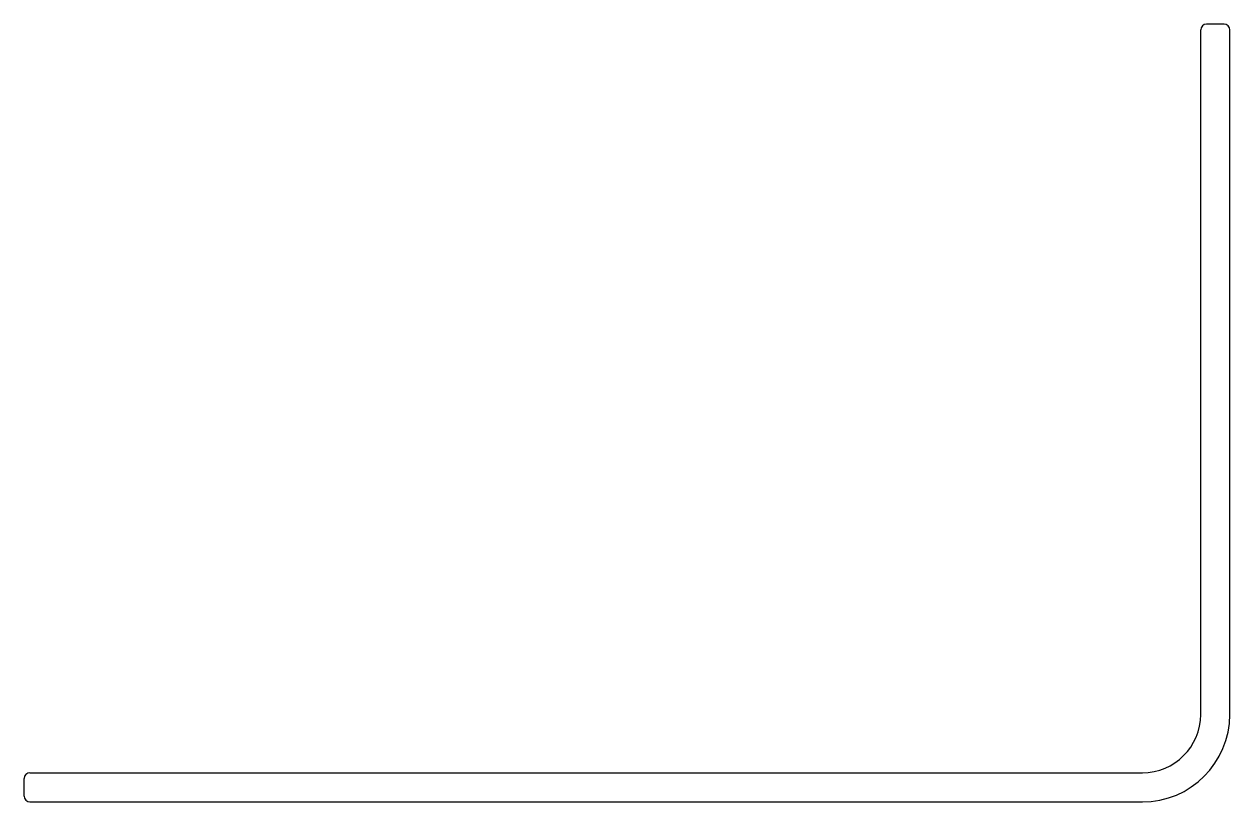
# Model space of a CAD drawing. Extents: x 2310 to 2372, y 1973.6 to 2013.6.
import ezdxf

# ---------------------------------------------------------------- set-up
doc = ezdxf.new("R2010")
doc.units = 0
doc.layers.get('0').update_dxf_attribs({"linetype": 'CONTINUOUS'})

msp = doc.modelspace()

# ---------------------------------------------------------------- linework, layer by layer
for p, q in [((2370.46, 1978.105), (2370.46, 2013.305)), ((2371.66, 2013.605), (2370.76, 2013.605)), ((2371.96, 1978.105), (2371.96, 2013.305)), ((2309.96, 1973.905), (2309.96, 1974.805)), ((2310.26, 1975.105), (2367.46, 1975.105)), ((2310.26, 1973.605), (2367.46, 1973.605))]:
    msp.add_line(p, q)
for centre, radius, start, end in [((2370.76, 2013.305), 0.3, 90, 180), ((2371.66, 2013.305), 0.3, 0, 90), ((2367.46, 1978.105), 4.5, 270, 0), ((2367.46, 1978.105), 3, 270, 0), ((2310.26, 1974.805), 0.3, 90, 180), ((2310.26, 1973.905), 0.3, 180, 270)]:
    msp.add_arc(centre, radius, start, end)

doc.saveas('drawing.dxf')
